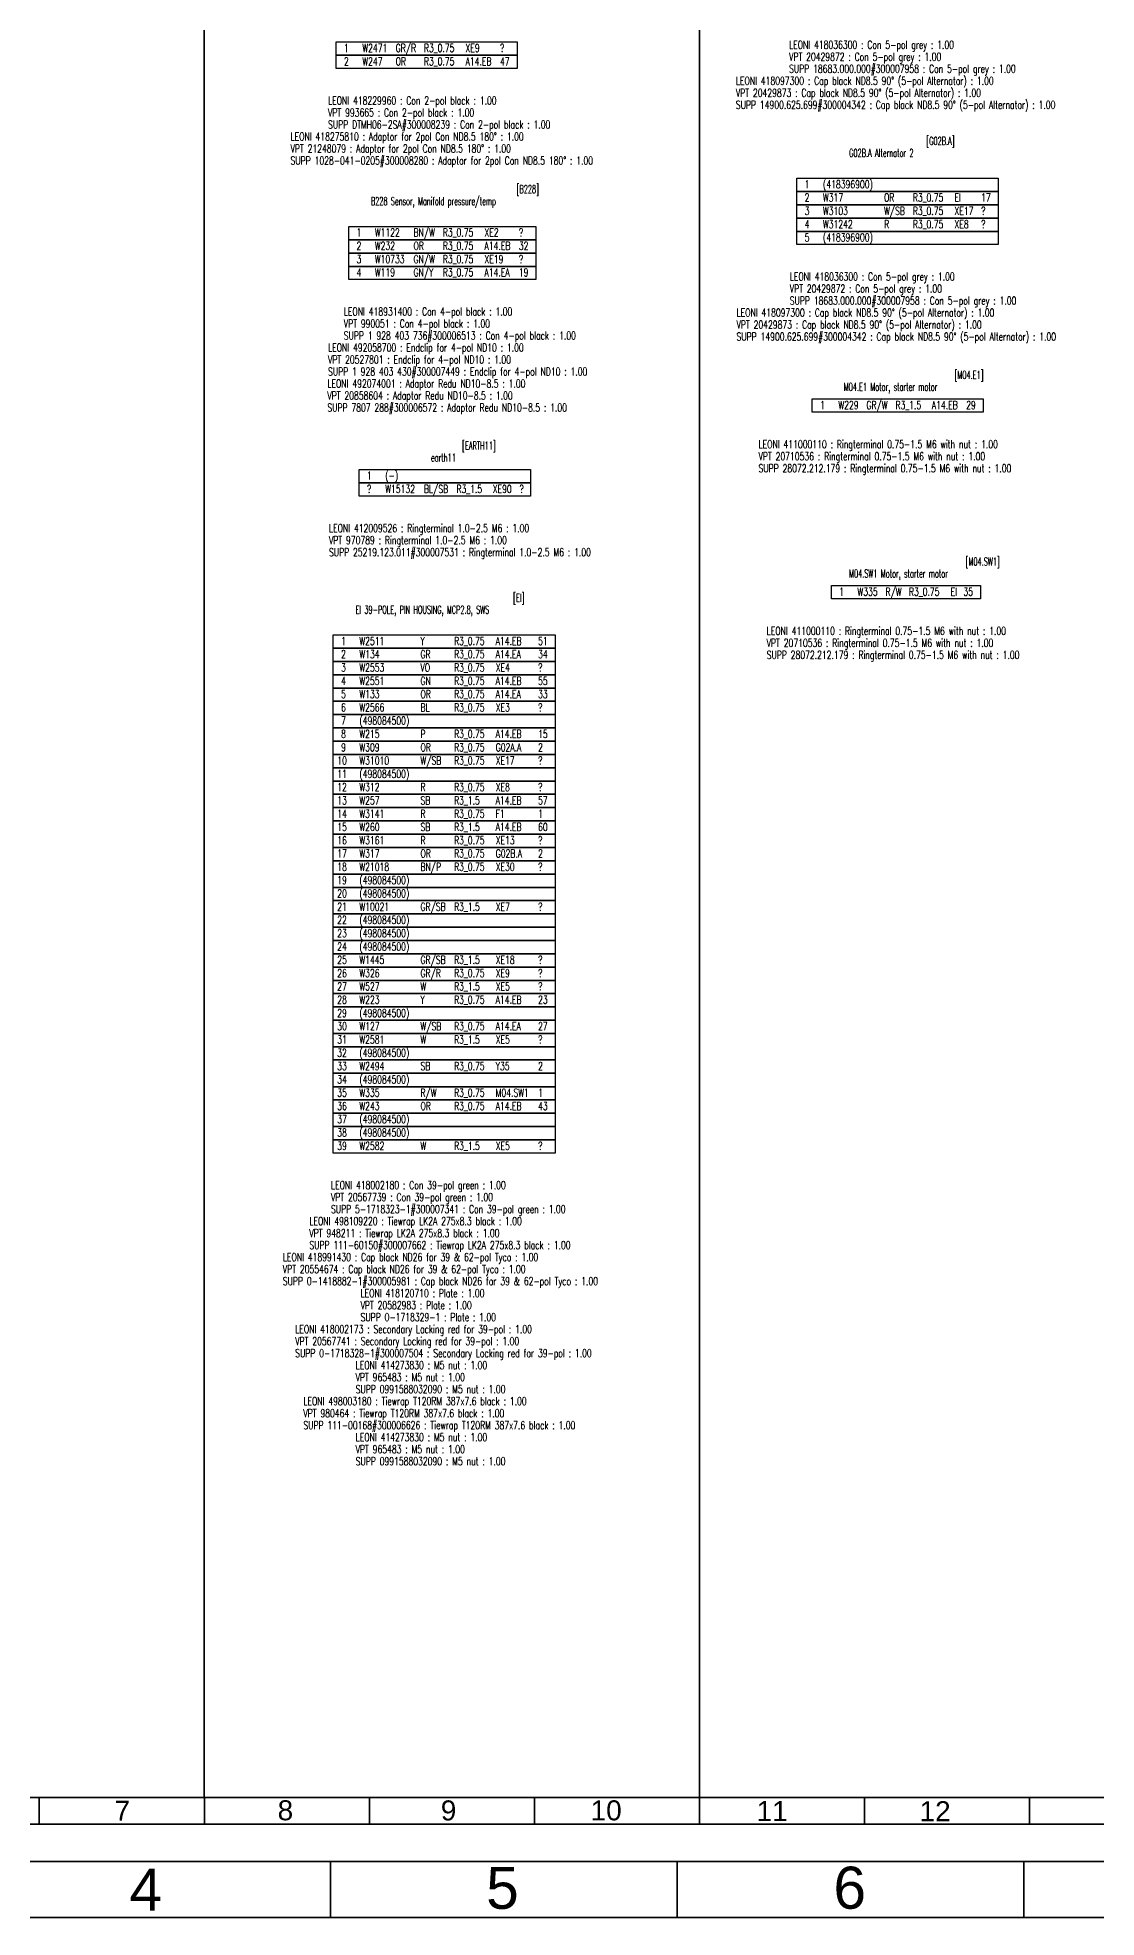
# Model space of a CAD drawing. Header units: millimetres. Extents: x -78 to 6757, y -2226 to 2184.
# Drawn here: x 741 to 1535, y -2226 to -817 of the extents above; entities that cross this region are included whole.
import ezdxf

# ---------------------------------------------------------------- set-up
doc = ezdxf.new("R2010")
doc.units = ezdxf.units.MM
doc.layers.add('Leoni-Framelayer', color=7, linetype='Continuous')
doc.styles.add('HS-COMP-DESCRIPTION', font='romans.shx', dxfattribs={"width": 0.6, "height": 6})
doc.styles.add('HS-PART-NO', font='ROMANS.SHX', dxfattribs={"width": 0.7, "height": 6})
doc.styles.add('HS-WIRE', font='ROMANS.SHX', dxfattribs={"width": 0.7, "height": 6})
doc.styles.get("Standard").update_dxf_attribs({"font": 'TIMES.TTF'})

# ---------------------------------------------------------------- blocks, each defined once
blk = doc.blocks.new('A2-frame')
at = {"layer": 'Leoni-Framelayer', "linetype": 'Continuous', "lineweight": 35}
for p, q in [((99, 482.58), (99, 486.58)), ((123.75, 482.58), (123.75, 486.58)), ((148.5, 482.58), (148.5, 486.58)), ((173.25, 482.58), (173.25, 486.58)), ((198, 482.58), (198, 486.58)), ((222.75, 482.58), (222.75, 486.58)), ((247.5, 482.58), (247.5, 486.58)), ((272.25, 482.58), (272.25, 486.58)), ((297, 482.58), (297, 486.58))]:
    blk.add_line(p, q, dxfattribs=at)
for points in [[(0, 482.58), (594, 482.58), (594, 902.58), (0, 902.58)], [(4, 486.58), (590, 486.58), (590, 898.58), (4, 898.58)]]:
    blk.add_lwpolyline(points, close=True, dxfattribs=at)
at = {"layer": 'Leoni-Framelayer', "linetype": 'Continuous', "lineweight": 35, "char_height": 3, "width": 0.34}
for s, insert, attachment_point in [('{\\fArial|b0|i0|c0|p34;4}', (86.97, 486.07), 3), ('{\\fArial|b0|i0|c0|p34;5}', (110.11, 486.19), 1), ('{\\fArial|b0|i0|c0|p34;6}', (137.24, 486.2), 3), ('{\\fArial|b0|i0|c0|p34;7}', (162.11, 486.1), 3), ('{\\fArial|b0|i0|c0|p34;8}', (186.57, 486.18), 3), ('{\\fArial|b0|i0|c0|p34;9}', (208.71, 486.16), 1), ('{\\fArial|b0|i0|c0|p34;10}', (235.84, 486.17), 3), ('{\\fArial|b0|i0|c0|p34;11}', (260.72, 486.07), 3), ('{\\fArial|b0|i0|c0|p34;12}', (285.17, 486.04), 3)]:
    blk.add_mtext(s, dxfattribs=dict(at, insert=insert, attachment_point=attachment_point))

msp = doc.modelspace()

# ---------------------------------------------------------------- linework, layer by layer
at = {"color": 9, "linetype": 'Continuous', "lineweight": 35}
for p, q in [((866.4, -76.4), (866.4, -2136.4)), ((1237.7, -76.4), (1237.7, -2136.4))]:
    msp.add_line(p, q, dxfattribs=at)
at = {"color": 92, "linetype": 'Continuous'}
msp.add_lwpolyline([(-78.4, -2226.2), (-78.4, 2183.8), (6158.6, 2183.8), (6158.6, -2226.2), (-78.4, -2226.2), (-78.4, -2226.2)], dxfattribs=at)
at = {"linetype": 'Continuous'}
msp.add_lwpolyline([(0.2, -2156.4), (0.2, -56.4), (2970.2, -56.4), (2970.2, -2156.4), (0.2, -2156.4), (0.2, -2156.4)], dxfattribs=at)
at = {"color": 7, "linetype": 'Continuous'}
for points in [[(965.3, -830.1), (965.3, -820.2), (1100.9, -820.2), (1100.9, -830.1), (965.3, -830.1)], [(965.3, -840.1), (965.3, -830.1), (1100.9, -830.1), (1100.9, -840.1), (965.3, -840.1)], [(1310.7, -932.3), (1310.7, -922.3), (1461.7, -922.3), (1461.7, -932.3), (1310.7, -932.3)], [(1310.7, -942.2), (1310.7, -932.3), (1461.7, -932.3), (1461.7, -942.2), (1310.7, -942.2)], [(1310.7, -952.2), (1310.7, -942.2), (1461.7, -942.2), (1461.7, -952.2), (1310.7, -952.2)], [(1310.7, -962.2), (1310.7, -952.2), (1461.7, -952.2), (1461.7, -962.2), (1310.7, -962.2)], [(974.7, -968.4), (974.7, -958.5), (1115.1, -958.5), (1115.1, -968.4), (974.7, -968.4)], [(974.7, -978.4), (974.7, -968.4), (1115.1, -968.4), (1115.1, -978.4), (974.7, -978.4)], [(1310.7, -972.1), (1310.7, -962.2), (1461.7, -962.2), (1461.7, -972.1), (1310.7, -972.1)], [(974.7, -988.4), (974.7, -978.4), (1115.1, -978.4), (1115.1, -988.4), (974.7, -988.4)], [(974.7, -998.3), (974.7, -988.4), (1115.1, -988.4), (1115.1, -998.3), (974.7, -998.3)], [(1322.3, -1097.8), (1322.3, -1087.8), (1450.5, -1087.8), (1450.5, -1097.8), (1322.3, -1097.8)], [(982.5, -1150.7), (982.5, -1140.8), (1111.1, -1140.8), (1111.1, -1150.7), (982.5, -1150.7)], [(982.5, -1160.7), (982.5, -1150.7), (1111.1, -1150.7), (1111.1, -1160.7), (982.5, -1160.7)], [(1336.6, -1237.7), (1336.6, -1227.7), (1448.4, -1227.7), (1448.4, -1237.7), (1336.6, -1237.7)], [(963.1, -1274.7), (963.1, -1264.7), (1129.5, -1264.7), (1129.5, -1274.7), (963.1, -1274.7)], [(963.1, -1284.6), (963.1, -1274.7), (1129.5, -1274.7), (1129.5, -1284.6), (963.1, -1284.6)], [(963.1, -1294.6), (963.1, -1284.6), (1129.5, -1284.6), (1129.5, -1294.6), (963.1, -1294.6)], [(963.1, -1304.6), (963.1, -1294.6), (1129.5, -1294.6), (1129.5, -1304.6), (963.1, -1304.6)], [(963.1, -1314.5), (963.1, -1304.6), (1129.5, -1304.6), (1129.5, -1314.5), (963.1, -1314.5)], [(963.1, -1324.5), (963.1, -1314.5), (1129.5, -1314.5), (1129.5, -1324.5), (963.1, -1324.5)], [(963.1, -1334.4), (963.1, -1324.5), (1129.5, -1324.5), (1129.5, -1334.4), (963.1, -1334.4)], [(963.1, -1344.4), (963.1, -1334.4), (1129.5, -1334.4), (1129.5, -1344.4), (963.1, -1344.4)], [(963.1, -1354.4), (963.1, -1344.4), (1129.5, -1344.4), (1129.5, -1354.4), (963.1, -1354.4)], [(963.1, -1364.3), (963.1, -1354.4), (1129.5, -1354.4), (1129.5, -1364.3), (963.1, -1364.3)], [(963.1, -1374.3), (963.1, -1364.3), (1129.5, -1364.3), (1129.5, -1374.3), (963.1, -1374.3)], [(963.1, -1384.2), (963.1, -1374.3), (1129.5, -1374.3), (1129.5, -1384.2), (963.1, -1384.2)], [(963.1, -1394.2), (963.1, -1384.2), (1129.5, -1384.2), (1129.5, -1394.2), (963.1, -1394.2)], [(963.1, -1404.2), (963.1, -1394.2), (1129.5, -1394.2), (1129.5, -1404.2), (963.1, -1404.2)], [(963.1, -1414.1), (963.1, -1404.2), (1129.5, -1404.2), (1129.5, -1414.1), (963.1, -1414.1)], [(963.1, -1424.1), (963.1, -1414.1), (1129.5, -1414.1), (1129.5, -1424.1), (963.1, -1424.1)], [(963.1, -1434), (963.1, -1424.1), (1129.5, -1424.1), (1129.5, -1434), (963.1, -1434)], [(963.1, -1444), (963.1, -1434), (1129.5, -1434), (1129.5, -1444), (963.1, -1444)], [(963.1, -1454), (963.1, -1444), (1129.5, -1444), (1129.5, -1454), (963.1, -1454)], [(963.1, -1463.9), (963.1, -1454), (1129.5, -1454), (1129.5, -1463.9), (963.1, -1463.9)], [(963.1, -1473.9), (963.1, -1463.9), (1129.5, -1463.9), (1129.5, -1473.9), (963.1, -1473.9)], [(963.1, -1483.8), (963.1, -1473.9), (1129.5, -1473.9), (1129.5, -1483.8), (963.1, -1483.8)], [(963.1, -1493.8), (963.1, -1483.8), (1129.5, -1483.8), (1129.5, -1493.8), (963.1, -1493.8)], [(963.1, -1503.8), (963.1, -1493.8), (1129.5, -1493.8), (1129.5, -1503.8), (963.1, -1503.8)], [(963.1, -1513.7), (963.1, -1503.8), (1129.5, -1503.8), (1129.5, -1513.7), (963.1, -1513.7)], [(963.1, -1523.7), (963.1, -1513.7), (1129.5, -1513.7), (1129.5, -1523.7), (963.1, -1523.7)], [(963.1, -1533.6), (963.1, -1523.7), (1129.5, -1523.7), (1129.5, -1533.6), (963.1, -1533.6)], [(963.1, -1543.6), (963.1, -1533.6), (1129.5, -1533.6), (1129.5, -1543.6), (963.1, -1543.6)], [(963.1, -1553.6), (963.1, -1543.6), (1129.5, -1543.6), (1129.5, -1553.6), (963.1, -1553.6)], [(963.1, -1563.5), (963.1, -1553.6), (1129.5, -1553.6), (1129.5, -1563.5), (963.1, -1563.5)], [(963.1, -1573.5), (963.1, -1563.5), (1129.5, -1563.5), (1129.5, -1573.5), (963.1, -1573.5)], [(963.1, -1583.4), (963.1, -1573.5), (1129.5, -1573.5), (1129.5, -1583.4), (963.1, -1583.4)], [(963.1, -1593.4), (963.1, -1583.4), (1129.5, -1583.4), (1129.5, -1593.4), (963.1, -1593.4)], [(963.1, -1603.4), (963.1, -1593.4), (1129.5, -1593.4), (1129.5, -1603.4), (963.1, -1603.4)], [(963.1, -1613.3), (963.1, -1603.4), (1129.5, -1603.4), (1129.5, -1613.3), (963.1, -1613.3)], [(963.1, -1623.3), (963.1, -1613.3), (1129.5, -1613.3), (1129.5, -1623.3), (963.1, -1623.3)], [(963.1, -1633.2), (963.1, -1623.3), (1129.5, -1623.3), (1129.5, -1633.2), (963.1, -1633.2)], [(963.1, -1643.2), (963.1, -1633.2), (1129.5, -1633.2), (1129.5, -1643.2), (963.1, -1643.2)], [(963.1, -1653.2), (963.1, -1643.2), (1129.5, -1643.2), (1129.5, -1653.2), (963.1, -1653.2)]]:
    msp.add_lwpolyline(points, dxfattribs=at)

# ---------------------------------------------------------------- block references
at = {"layer": 'Leoni-Framelayer', "linetype": 'Continuous', "lineweight": 35}
for p, xscale, yscale, zscale in [((-78.4, -7293.3), 10.5, 10.5, 10.5), ((0.2, -4569.3), 5, 5, 5)]:
    msp.add_blockref('A2-frame', p, dxfattribs=dict(at, xscale=xscale, yscale=yscale, zscale=zscale))

# ---------------------------------------------------------------- texts
at = {"color": 7, "linetype": 'Continuous', "style": 'HS-WIRE', "width": 0.7}
for s, p in [(' 1  ', (968.3, -827.7)), (' 2  ', (968.3, -837.7)), (' 1  ', (1313.7, -929.9)), ('(418396900) ', (1330.3, -929.9)), (' 2  ', (1313.7, -939.8)), (' 3  ', (1313.7, -949.8)), (' 4  ', (1313.7, -959.8)), (' 2  ', (977.7, -976)), (' 1  ', (977.7, -966)), (' 5  ', (1313.7, -969.7)), ('(418396900) ', (1330.3, -969.7)), (' 3  ', (977.7, -986)), (' 4  ', (977.7, -995.9)), (' 1  ', (1325.3, -1095.4)), ('(-) ', (1002.1, -1148.3)), (' ?  ', (985.5, -1158.3)), (' 1  ', (985.5, -1148.3)), (' 1  ', (1339.6, -1235.3)), (' 1  ', (966.1, -1272.3)), (' 2  ', (966.1, -1282.2)), (' 3  ', (966.1, -1292.2)), (' 4  ', (966.1, -1302.2)), (' 5  ', (966.1, -1312.1)), (' 6  ', (966.1, -1322.1)), (' 7  ', (966.1, -1332)), (' 8  ', (966.1, -1342)), ('(498084500) ', (982.7, -1332)), (' 9  ', (966.1, -1352)), ('10  ', (966.1, -1361.9)), ('11  ', (966.1, -1371.9)), ('(498084500) ', (982.7, -1371.9)), ('12  ', (966.1, -1381.8)), ('13  ', (966.1, -1391.8)), ('14  ', (966.1, -1401.8)), ('15  ', (966.1, -1411.7)), ('16  ', (966.1, -1421.7)), ('17  ', (966.1, -1431.6)), ('18  ', (966.1, -1441.6)), ('19  ', (966.1, -1451.6)), ('(498084500) ', (982.7, -1451.6)), ('20  ', (966.1, -1461.5)), ('21  ', (966.1, -1471.5)), ('(498084500) ', (982.7, -1461.5)), ('22  ', (966.1, -1481.4)), ('(498084500) ', (982.7, -1481.4)), ('23  ', (966.1, -1491.4)), ('(498084500) ', (982.7, -1491.4)), ('24  ', (966.1, -1501.4)), ('25  ', (966.1, -1511.3)), ('(498084500) ', (982.7, -1501.4)), ('26  ', (966.1, -1521.3)), ('27  ', (966.1, -1531.2)), ('28  ', (966.1, -1541.2)), ('29  ', (966.1, -1551.2)), ('(498084500) ', (982.7, -1551.2)), ('30  ', (966.1, -1561.1)), ('31  ', (966.1, -1571.1)), ('32  ', (966.1, -1581)), ('(498084500) ', (982.7, -1581)), ('33  ', (966.1, -1591)), ('34  ', (966.1, -1601)), ('35  ', (966.1, -1610.9)), ('(498084500) ', (982.7, -1601)), ('36  ', (966.1, -1620.9)), ('37  ', (966.1, -1630.8)), ('38  ', (966.1, -1640.8)), ('(498084500) ', (982.7, -1630.8)), ('(498084500) ', (982.7, -1640.8)), ('39  ', (966.1, -1650.8))]:
    msp.add_text(s, height=6, dxfattribs=at).set_placement(p)
at = {"color": 92, "linetype": 'Continuous', "style": 'HS-WIRE', "width": 0.7}
for s, p in [('W2471 ', (984.9, -827.7)), ('GR/R ', (1009.9, -827.7)), ('R3_0.75 ', (1031.1, -827.7)), ('XE9 ', (1062.3, -827.7)), ('? ', (1088.1, -827.7)), ('W247 ', (984.9, -837.7)), ('OR ', (1009.9, -837.7)), ('R3_0.75 ', (1031.1, -837.7)), ('A14.EB ', (1062.3, -837.7)), ('47 ', (1088.1, -837.7)), ('W317 ', (1330.3, -939.8)), ('W3103 ', (1330.3, -949.8)), ('W/SB ', (1376.1, -949.8)), ('OR ', (1376.1, -939.8)), ('R3_0.75 ', (1397.7, -939.8)), ('R3_0.75 ', (1397.7, -949.8)), ('XE17 ', (1428.9, -949.8)), ('EI ', (1428.9, -939.8)), ('? ', (1448.9, -949.8)), ('17 ', (1448.9, -939.8)), ('W31242 ', (1330.3, -959.8)), ('R ', (1376.1, -959.8)), ('R3_0.75 ', (1397.7, -959.8)), ('XE8 ', (1428.9, -959.8)), ('? ', (1448.9, -959.8)), ('W1122 ', (994.3, -966)), ('W232 ', (994.3, -976)), ('OR ', (1023.3, -976)), ('BN/W ', (1023.3, -966)), ('R3_0.75 ', (1045.3, -966)), ('R3_0.75 ', (1045.3, -976)), ('A14.EB ', (1076.5, -976)), ('XE2 ', (1076.5, -966)), ('? ', (1102.3, -966)), ('32 ', (1102.3, -976)), ('W10733 ', (994.3, -986)), ('GN/W ', (1023.3, -986)), ('R3_0.75 ', (1045.3, -986)), ('XE19 ', (1076.5, -986)), ('? ', (1102.3, -986)), ('W119 ', (994.3, -995.9)), ('GN/Y ', (1023.3, -995.9)), ('R3_0.75 ', (1045.3, -995.9)), ('A14.EA ', (1076.5, -995.9)), ('19 ', (1102.3, -995.9)), ('W229 ', (1341.9, -1095.4)), ('GR/W ', (1362.9, -1095.4)), ('R3_1.5 ', (1384.7, -1095.4)), ('A14.EB ', (1411.9, -1095.4)), ('29 ', (1437.7, -1095.4)), ('W15132 ', (1002.1, -1158.3)), ('BL/SB ', (1031.1, -1158.3)), ('R3_1.5 ', (1055.5, -1158.3)), ('XE90 ', (1082.7, -1158.3)), ('? ', (1102.7, -1158.3)), ('W335 ', (1356.2, -1235.3)), ('R/W ', (1377.2, -1235.3)), ('R3_0.75 ', (1394.8, -1235.3)), ('EI ', (1426, -1235.3)), ('35 ', (1435.6, -1235.3)), ('W215 ', (982.7, -1342)), ('P ', (1028.5, -1342)), ('R3_0.75 ', (1053.7, -1342)), ('A14.EB ', (1084.9, -1342)), ('15 ', (1116.7, -1342)), ('W309 ', (982.7, -1352)), ('OR ', (1028.5, -1352)), ('R3_0.75 ', (1053.7, -1352)), ('G02A.A ', (1084.9, -1352)), ('2 ', (1116.7, -1352)), ('W31010 ', (982.7, -1361.9)), ('W/SB ', (1028.5, -1361.9)), ('R3_0.75 ', (1053.7, -1361.9)), ('XE17 ', (1084.9, -1361.9)), ('? ', (1116.7, -1361.9)), ('W312 ', (982.7, -1381.8)), ('R ', (1028.5, -1381.8)), ('R3_0.75 ', (1053.7, -1381.8)), ('XE8 ', (1084.9, -1381.8)), ('? ', (1116.7, -1381.8)), ('W257 ', (982.7, -1391.8)), ('SB ', (1028.5, -1391.8)), ('R3_1.5 ', (1053.7, -1391.8)), ('A14.EB ', (1084.9, -1391.8)), ('57 ', (1116.7, -1391.8)), ('W3141 ', (982.7, -1401.8)), ('W260 ', (982.7, -1411.7)), ('SB ', (1028.5, -1411.7)), ('R ', (1028.5, -1401.8)), ('R3_0.75 ', (1053.7, -1401.8)), ('R3_1.5 ', (1053.7, -1411.7)), ('A14.EB ', (1084.9, -1411.7)), ('F1 ', (1084.9, -1401.8)), ('60 ', (1116.7, -1411.7)), ('1 ', (1116.7, -1401.8)), ('W3161 ', (982.7, -1421.7)), ('R ', (1028.5, -1421.7)), ('R3_0.75 ', (1053.7, -1421.7)), ('XE13 ', (1084.9, -1421.7)), ('? ', (1116.7, -1421.7)), ('W317 ', (982.7, -1431.6)), ('W21018 ', (982.7, -1441.6)), ('OR ', (1028.5, -1431.6)), ('BN/P ', (1028.5, -1441.6)), ('R3_0.75 ', (1053.7, -1431.6)), ('R3_0.75 ', (1053.7, -1441.6)), ('G02B.A ', (1084.9, -1431.6)), ('XE30 ', (1084.9, -1441.6)), ('2 ', (1116.7, -1431.6)), ('? ', (1116.7, -1441.6)), ('W10021 ', (982.7, -1471.5)), ('GR/SB ', (1028.5, -1471.5)), ('R3_1.5 ', (1053.7, -1471.5)), ('XE7 ', (1084.9, -1471.5)), ('? ', (1116.7, -1471.5)), ('W1445 ', (982.7, -1511.3)), ('GR/SB ', (1028.5, -1511.3)), ('R3_1.5 ', (1053.7, -1511.3)), ('XE18 ', (1084.9, -1511.3)), ('? ', (1116.7, -1511.3)), ('W326 ', (982.7, -1521.3)), ('GR/R ', (1028.5, -1521.3)), ('R3_0.75 ', (1053.7, -1521.3)), ('XE9 ', (1084.9, -1521.3)), ('? ', (1116.7, -1521.3)), ('W527 ', (982.7, -1531.2)), ('W223 ', (982.7, -1541.2)), ('Y ', (1028.5, -1541.2)), ('W ', (1028.5, -1531.2)), ('R3_1.5 ', (1053.7, -1531.2)), ('R3_0.75 ', (1053.7, -1541.2)), ('A14.EB ', (1084.9, -1541.2)), ('XE5 ', (1084.9, -1531.2)), ('? ', (1116.7, -1531.2)), ('23 ', (1116.7, -1541.2)), ('W127 ', (982.7, -1561.1)), ('W/SB ', (1028.5, -1561.1)), ('R3_0.75 ', (1053.7, -1561.1)), ('A14.EA ', (1084.9, -1561.1)), ('27 ', (1116.7, -1561.1)), ('W2581 ', (982.7, -1571.1)), ('W ', (1028.5, -1571.1)), ('R3_1.5 ', (1053.7, -1571.1)), ('XE5 ', (1084.9, -1571.1)), ('? ', (1116.7, -1571.1)), ('W2494 ', (982.7, -1591)), ('SB ', (1028.5, -1591)), ('R3_0.75 ', (1053.7, -1591)), ('Y35 ', (1084.9, -1591)), ('2 ', (1116.7, -1591)), ('W335 ', (982.7, -1610.9)), ('R/W ', (1028.5, -1610.9)), ('R3_0.75 ', (1053.7, -1610.9)), ('M04.SW1 ', (1084.9, -1610.9)), ('1 ', (1116.7, -1610.9)), ('W243 ', (982.7, -1620.9)), ('OR ', (1028.5, -1620.9)), ('R3_0.75 ', (1053.7, -1620.9)), ('A14.EB ', (1084.9, -1620.9)), ('43 ', (1116.7, -1620.9)), ('W2582 ', (982.7, -1650.8)), ('W ', (1028.5, -1650.8)), ('R3_1.5 ', (1053.7, -1650.8)), ('XE5 ', (1084.9, -1650.8)), ('? ', (1116.7, -1650.8))]:
    msp.add_text(s, height=6, dxfattribs=at).set_placement(p)
at = {"color": 200, "linetype": 'Continuous', "style": 'HS-PART-NO', "width": 0.7}
for s, p in [('VPT 20429872 : Con 5-pol grey : 1.00', (1304.9, -834.3)), ('LEONI 418036300 : Con 5-pol grey : 1.00', (1304.9, -825.3)), ('LEONI 418097300 : Cap black ND8.5 90° (5-pol Alternator) : 1.00', (1265, -852.3)), ('SUPP 18683.000.000#300007958 : Con 5-pol grey : 1.00', (1304.9, -843.3)), ('VPT 20429873 : Cap black ND8.5 90° (5-pol Alternator) : 1.00', (1265, -861.3)), ('VPT 993665 : Con 2-pol black : 1.00', (959.2, -876.1)), ('LEONI 418229960 : Con 2-pol black : 1.00', (959.2, -867.1)), ('SUPP 14900.625.699#300004342 : Cap black ND8.5 90° (5-pol Alternator) : 1.00', (1265, -870.3)), ('SUPP DTMH06-2SA#300008239 : Con 2-pol black : 1.00', (959.2, -885.1)), ('VPT 21248079 : Adaptor for 2pol Con ND8.5 180° : 1.00', (931.1, -903.1)), ('LEONI 418275810 : Adaptor for 2pol Con ND8.5 180° : 1.00', (931.1, -894.1)), ('SUPP 1028-041-0205#300008280 : Adaptor for 2pol Con ND8.5 180° : 1.00', (931.1, -912.1)), ('LEONI 418036300 : Con 5-pol grey : 1.00', (1305.4, -999.1)), ('VPT 20429872 : Con 5-pol grey : 1.00', (1305.4, -1008.1)), ('SUPP 18683.000.000#300007958 : Con 5-pol grey : 1.00', (1305.4, -1017.1)), ('VPT 990051 : Con 4-pol black : 1.00', (971, -1034.3)), ('LEONI 418931400 : Con 4-pol black : 1.00', (971, -1025.3)), ('VPT 20429873 : Cap black ND8.5 90° (5-pol Alternator) : 1.00', (1265.5, -1035.1)), ('LEONI 418097300 : Cap black ND8.5 90° (5-pol Alternator) : 1.00', (1265.5, -1026.1)), ('SUPP 1 928 403 736#300006513 : Con 4-pol black : 1.00', (971, -1043.3)), ('SUPP 14900.625.699#300004342 : Cap black ND8.5 90° (5-pol Alternator) : 1.00', (1265.5, -1044.1)), ('VPT 20527801 : Endclip for 4-pol ND10 : 1.00', (959.2, -1061.3)), ('LEONI 492058700 : Endclip for 4-pol ND10 : 1.00', (959.2, -1052.3)), ('SUPP 1 928 403 430#300007449 : Endclip for 4-pol ND10 : 1.00', (959.2, -1070.3)), ('VPT 20858604 : Adaptor Redu ND10-8.5 : 1.00', (958.7, -1088.3)), ('LEONI 492074001 : Adaptor Redu ND10-8.5 : 1.00', (958.7, -1079.3)), ('SUPP 7807 288#300006572 : Adaptor Redu ND10-8.5 : 1.00', (958.7, -1097.3)), ('LEONI 411000110 : Ringterminal 0.75-1.5 M6 with nut : 1.00', (1282, -1124.8)), ('VPT 20710536 : Ringterminal 0.75-1.5 M6 with nut : 1.00', (1282, -1133.8)), ('SUPP 28072.212.179 : Ringterminal 0.75-1.5 M6 with nut : 1.00', (1282, -1142.8)), ('LEONI 412009526 : Ringterminal 1.0-2.5 M6 : 1.00', (959.9, -1187.7)), ('VPT 970789 : Ringterminal 1.0-2.5 M6 : 1.00', (959.9, -1196.7)), ('SUPP 25219.123.011#300007531 : Ringterminal 1.0-2.5 M6 : 1.00', (959.9, -1205.7)), ('VPT 20710536 : Ringterminal 0.75-1.5 M6 with nut : 1.00', (1288.1, -1273.7)), ('LEONI 411000110 : Ringterminal 0.75-1.5 M6 with nut : 1.00', (1288.1, -1264.7)), ('SUPP 28072.212.179 : Ringterminal 0.75-1.5 M6 with nut : 1.00', (1288.1, -1282.7)), ('LEONI 418002180 : Con 39-pol green : 1.00', (961.4, -1680.2)), ('VPT 20567739 : Con 39-pol green : 1.00', (961.4, -1689.2)), ('SUPP 5-1718323-1#300007341 : Con 39-pol green : 1.00', (961.4, -1698.2)), ('LEONI 498109220 : Tiewrap LK2A 275x8.3 black : 1.00', (945.2, -1707.2)), ('VPT 948211 : Tiewrap LK2A 275x8.3 black : 1.00', (945.2, -1716.2)), ('SUPP 111-60150#300007662 : Tiewrap LK2A 275x8.3 black : 1.00', (945.2, -1725.2)), ('LEONI 418991430 : Cap black ND26 for 39 & 62-pol Tyco : 1.00', (925.3, -1734.2)), ('VPT 20554674 : Cap black ND26 for 39 & 62-pol Tyco : 1.00', (925.3, -1743.2)), ('SUPP 0-1418882-1#300005981 : Cap black ND26 for 39 & 62-pol Tyco : 1.00', (925.3, -1752.2)), ('LEONI 418120710 : Plate : 1.00', (983.6, -1761.2)), ('VPT 20582983 : Plate : 1.00', (983.6, -1770.2)), ('SUPP 0-1718329-1 : Plate : 1.00', (983.6, -1779.2)), ('LEONI 418002173 : Secondary Locking red for 39-pol : 1.00', (934.6, -1788.2)), ('VPT 20567741 : Secondary Locking red for 39-pol : 1.00', (934.6, -1797.2)), ('SUPP 0-1718328-1#300007504 : Secondary Locking red for 39-pol : 1.00', (934.6, -1806.2)), ('LEONI 414273830 : M5 nut : 1.00', (979.9, -1815.2)), ('VPT 965483 : M5 nut : 1.00', (979.9, -1824.2)), ('SUPP 0991588032090 : M5 nut : 1.00', (979.9, -1833.2)), ('VPT 980464 : Tiewrap T120RM 387x7.6 black : 1.00', (940.7, -1851.2)), ('LEONI 498003180 : Tiewrap T120RM 387x7.6 black : 1.00', (940.7, -1842.2)), ('SUPP 111-00168#300006626 : Tiewrap T120RM 387x7.6 black : 1.00', (940.7, -1860.2)), ('VPT 965483 : M5 nut : 1.00', (979.9, -1878.2)), ('LEONI 414273830 : M5 nut : 1.00', (979.9, -1869.2)), ('SUPP 0991588032090 : M5 nut : 1.00', (979.9, -1887.2))]:
    msp.add_text(s, height=6, dxfattribs=at).set_placement(p)
at = {"color": 42, "linetype": 'Continuous', "style": 'HS-COMP-DESCRIPTION', "width": 0.6}
for s, p in [('G02B.A Alternator 2', (1349.9, -906.4)), ('B228 Sensor, Manifold pressure/temp', (991.3, -942.5)), ('M04.E1 Motor, starter motor', (1345.9, -1081.8)), ('earth11', (1036.4, -1134.8)), ('M04.SW1 Motor, starter motor', (1349.9, -1221.7)), ('EI 39-POLE, PIN HOUSING, MCP2.8, SWS', (979.8, -1248.8))]:
    msp.add_text(s, height=6, dxfattribs=at).set_placement(p)
at = {"color": 5, "linetype": 'Continuous'}
for s, style, width, p in [(' [G02B.A]', 'HS-COMP-DESCRIPTION', 0.6, (1405.3, -897.4)), (' [B228]', 'HS-COMP-DESCRIPTION', 0.6, (1098.1, -933.5)), (' [M04.E1]', 'HS-COMP-DESCRIPTION', 0.6, (1426.5, -1072.8)), (' [EARTH11]', 'HS-COMP-DESCRIPTION', 0.6, (1057.2, -1125.8)), (' [M04.SW1]', 'HS-COMP-DESCRIPTION', 0.6, (1434.8, -1212.7)), (' [EI]', 'HS-COMP-DESCRIPTION', 0.6, (1095.5, -1239.8)), ('W2511 ', 'HS-WIRE', 0.7, (982.7, -1272.3)), ('Y ', 'HS-WIRE', 0.7, (1028.5, -1272.3)), ('R3_0.75 ', 'HS-WIRE', 0.7, (1053.7, -1272.3)), ('A14.EB ', 'HS-WIRE', 0.7, (1084.9, -1272.3)), ('51 ', 'HS-WIRE', 0.7, (1116.7, -1272.3)), ('W134 ', 'HS-WIRE', 0.7, (982.7, -1282.2)), ('GR ', 'HS-WIRE', 0.7, (1028.5, -1282.2)), ('R3_0.75 ', 'HS-WIRE', 0.7, (1053.7, -1282.2)), ('A14.EA ', 'HS-WIRE', 0.7, (1084.9, -1282.2)), ('34 ', 'HS-WIRE', 0.7, (1116.7, -1282.2)), ('W2553 ', 'HS-WIRE', 0.7, (982.7, -1292.2)), ('W2551 ', 'HS-WIRE', 0.7, (982.7, -1302.2)), ('VO ', 'HS-WIRE', 0.7, (1028.5, -1292.2)), ('GN ', 'HS-WIRE', 0.7, (1028.5, -1302.2)), ('R3_0.75 ', 'HS-WIRE', 0.7, (1053.7, -1292.2)), ('R3_0.75 ', 'HS-WIRE', 0.7, (1053.7, -1302.2)), ('A14.EB ', 'HS-WIRE', 0.7, (1084.9, -1302.2)), ('XE4 ', 'HS-WIRE', 0.7, (1084.9, -1292.2)), ('? ', 'HS-WIRE', 0.7, (1116.7, -1292.2)), ('55 ', 'HS-WIRE', 0.7, (1116.7, -1302.2)), ('W133 ', 'HS-WIRE', 0.7, (982.7, -1312.1)), ('OR ', 'HS-WIRE', 0.7, (1028.5, -1312.1)), ('R3_0.75 ', 'HS-WIRE', 0.7, (1053.7, -1312.1)), ('A14.EA ', 'HS-WIRE', 0.7, (1084.9, -1312.1)), ('33 ', 'HS-WIRE', 0.7, (1116.7, -1312.1)), ('W2566 ', 'HS-WIRE', 0.7, (982.7, -1322.1)), ('BL ', 'HS-WIRE', 0.7, (1028.5, -1322.1)), ('R3_0.75 ', 'HS-WIRE', 0.7, (1053.7, -1322.1)), ('XE3 ', 'HS-WIRE', 0.7, (1084.9, -1322.1)), ('? ', 'HS-WIRE', 0.7, (1116.7, -1322.1))]:
    msp.add_text(s, height=6, dxfattribs=dict(at, style=style, width=width)).set_placement(p)

doc.saveas('drawing.dxf')
